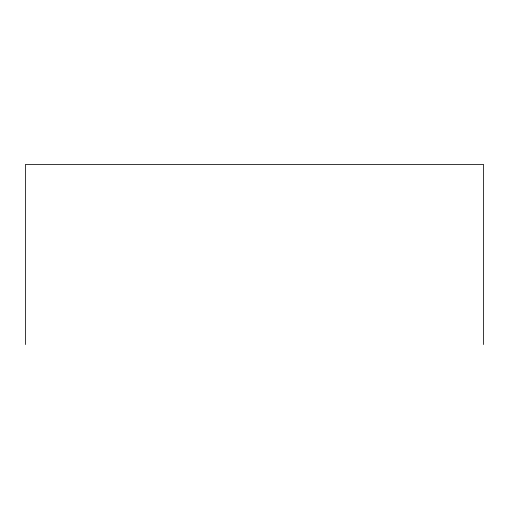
<?xml version="1.0" encoding="UTF-8"?>
<svg xmlns="http://www.w3.org/2000/svg" width="509" height="509" viewBox="0 0 509 509"><rect width="100%" height="100%" fill="white"/><g stroke="black" fill="none" stroke-linecap="round" stroke-linejoin="round"><path stroke-width="0.76" d="M483.55 344.542L483.55 164.458L25.45 164.458L25.45 344.542"/></g></svg>
